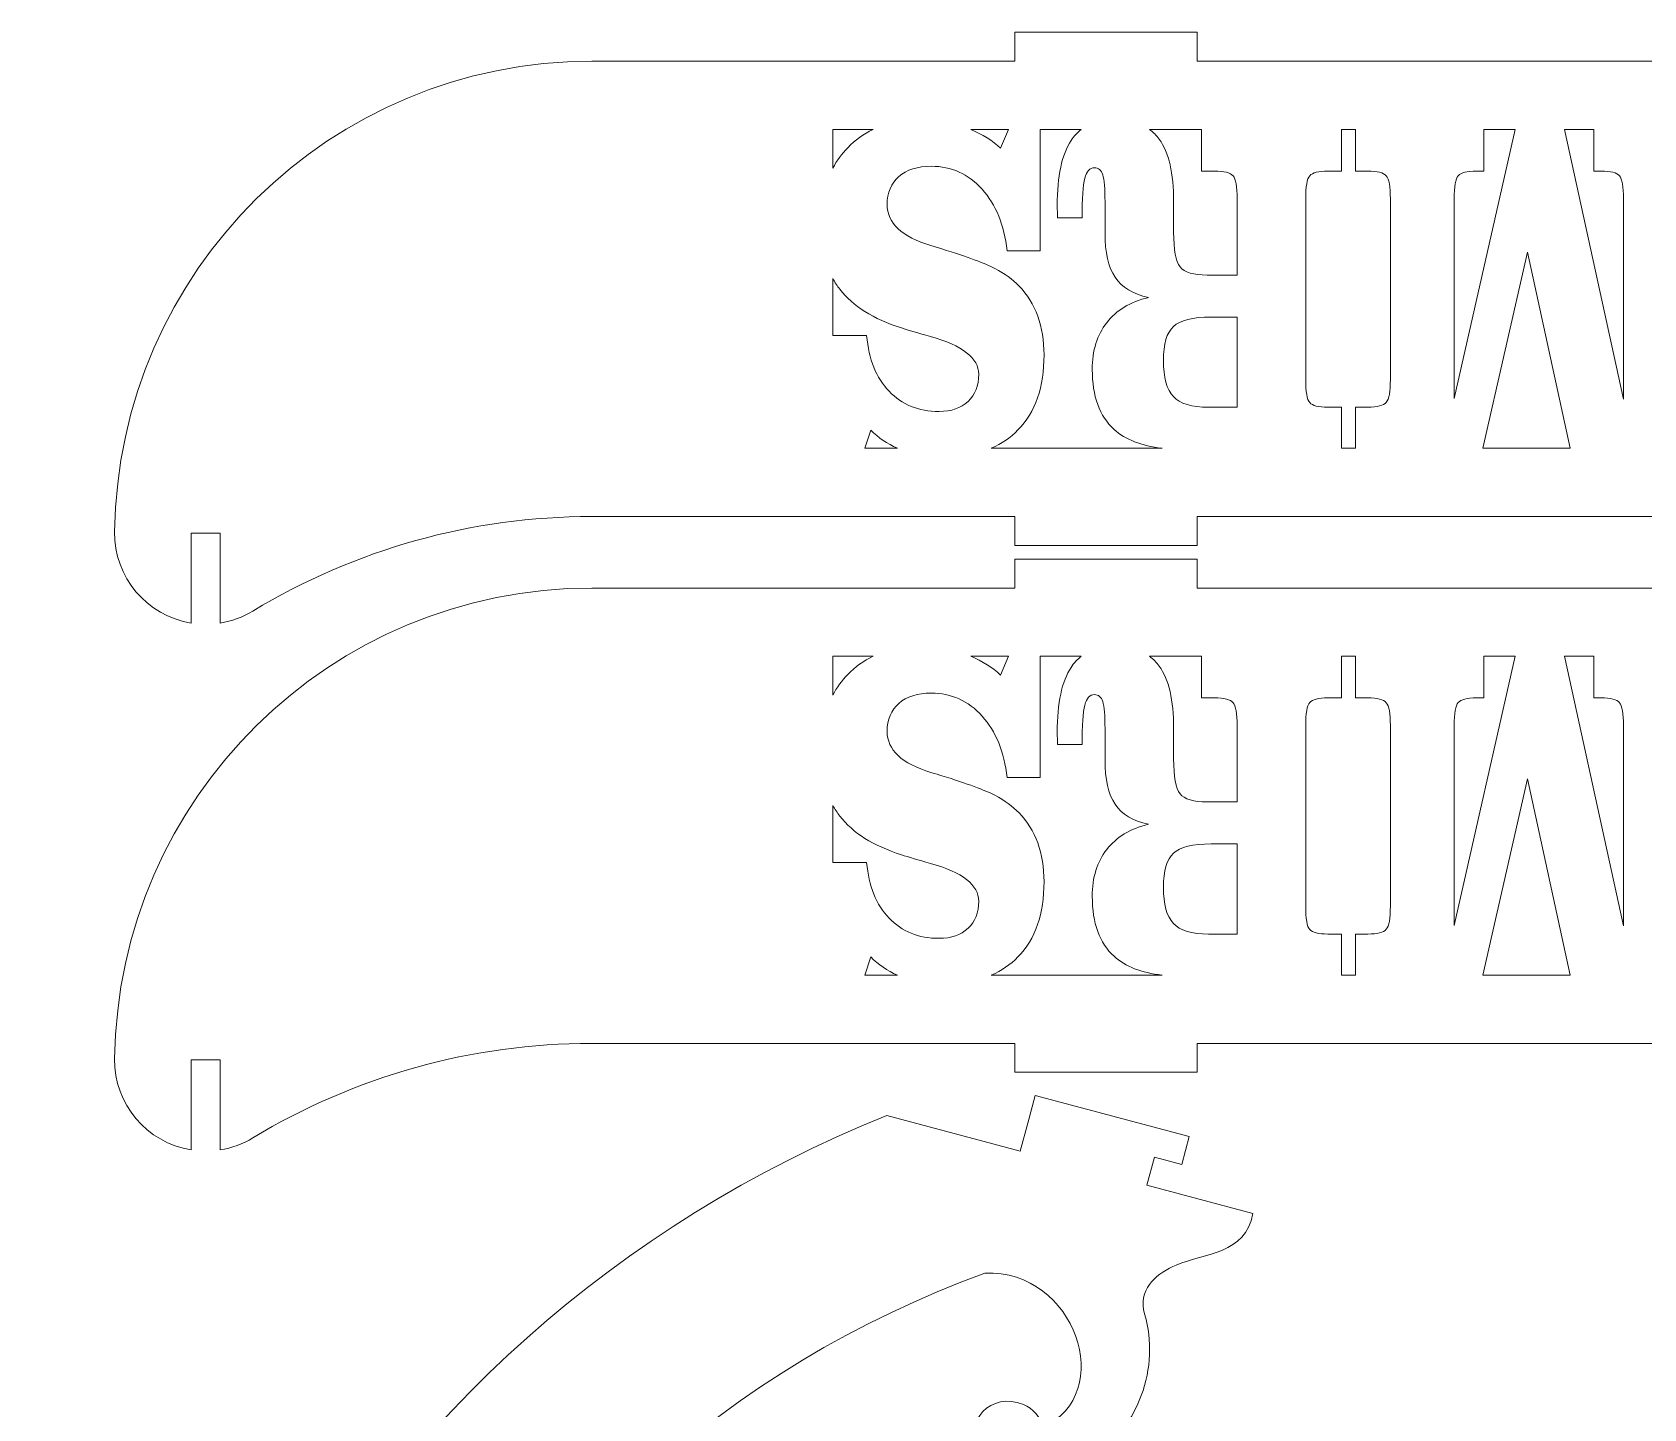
# Model space of a CAD drawing. Header units: millimetres. Extents: x -523 to 505, y -645 to 645.
# Drawn here: x -523.2 to -169.4, y -97.9 to 204.4 of the extents above; entities that cross this region are included whole.
import ezdxf

# ---------------------------------------------------------------- set-up
doc = ezdxf.new("R2010")
doc.units = ezdxf.units.MM
doc.header["$MEASUREMENT"] = 0
doc.layers.add('Layer 1', color=7, linetype='Continuous')

msp = doc.modelspace()

# ---------------------------------------------------------------- linework, layer by layer
at = {"layer": 'Layer 1', "color": 250, "lineweight": 20}
for points, knots in [([(-17.4281, 204.4295), (-17.4281, 204.4295), (-17.4281, 198.0795), (-17.4281, 198.0795), (-17.4281, 198.0795), (-17.4281, 198.0795), (-122.4281, 198.0795), (-122.4281, 198.0795), (-122.4281, 198.0795), (-122.4281, 198.0795), (-122.4281, 204.4295), (-122.4281, 204.4295), (-122.4281, 204.4295), (-122.4281, 204.4295), (-162.4281, 204.4295), (-162.4281, 204.4295), (-162.4281, 204.4295), (-162.4281, 204.4295), (-162.4281, 198.0795), (-162.4281, 198.0795), (-162.4281, 198.0795), (-162.4281, 198.0795), (-267.4281, 198.0795), (-267.4281, 198.0795), (-267.4281, 198.0795), (-267.4281, 198.0795), (-267.4281, 204.4295), (-267.4281, 204.4295), (-267.4281, 204.4295), (-267.4281, 204.4295), (-307.4281, 204.4295), (-307.4281, 204.4295), (-307.4281, 204.4295), (-307.4281, 204.4295), (-307.4281, 198.0795), (-307.4281, 198.0795), (-307.4281, 198.0795), (-307.4281, 198.0795), (-400.3692, 198.0795), (-400.3692, 198.0795), (-400.3692, 198.0795), (-457.6916, 198.0795), (-504.3701, 152.0093), (-505.1219, 94.6918), (-505.1219, 94.6918), (-505.252, 84.7731), (-498.0923, 76.2578), (-488.2986, 74.6831), (-488.2986, 74.6831), (-488.2986, 74.6831), (-488.2986, 94.4295), (-488.2986, 94.4295), (-488.2986, 94.4295), (-488.2986, 94.4295), (-481.9486, 94.4295), (-481.9486, 94.4295), (-481.9486, 94.4295), (-481.9486, 94.4295), (-481.9486, 74.6831), (-481.9486, 74.6831), (-481.9486, 74.6831), (-479.4079, 75.0916), (-476.9698, 75.9867), (-474.7682, 77.3191), (-474.7682, 77.3191), (-452.3282, 90.8999), (-426.5989, 98.0795), (-400.3692, 98.0795), (-400.3692, 98.0795), (-400.3692, 98.0795), (-307.4281, 98.0795), (-307.4281, 98.0795), (-307.4281, 98.0795), (-307.4281, 98.0795), (-307.4281, 91.7295), (-307.4281, 91.7295), (-307.4281, 91.7295), (-307.4281, 91.7295), (-267.4281, 91.7295), (-267.4281, 91.7295), (-267.4281, 91.7295), (-267.4281, 91.7295), (-267.4281, 98.0795), (-267.4281, 98.0795), (-267.4281, 98.0795), (-267.4281, 98.0795), (-162.4281, 98.0795), (-162.4281, 98.0795), (-162.4281, 98.0795), (-162.4281, 98.0795), (-162.4281, 91.7295), (-162.4281, 91.7295), (-162.4281, 91.7295), (-162.4281, 91.7295), (-122.4281, 91.7295), (-122.4281, 91.7295), (-122.4281, 91.7295), (-122.4281, 91.7295), (-122.4281, 98.0795), (-122.4281, 98.0795), (-122.4281, 98.0795), (-122.4281, 98.0795), (-17.4281, 98.0795), (-17.4281, 98.0795), (-17.4281, 98.0795), (-17.4281, 98.0795), (-17.4281, 91.7295), (-17.4281, 91.7295), (-17.4281, 91.7295), (-17.4281, 91.7295), (22.5719, 91.7295), (22.5719, 91.7295), (22.5719, 91.7295), (22.5719, 91.7295), (22.5719, 98.0795), (22.5719, 98.0795), (22.5719, 98.0795), (22.5719, 98.0795), (115.513, 98.0795), (115.513, 98.0795), (115.513, 98.0795), (141.7427, 98.0795), (167.472, 90.8999), (189.912, 77.3191), (189.912, 77.3191), (192.1136, 75.9867), (194.5517, 75.0916), (197.0924, 74.6831), (197.0924, 74.6831), (197.0924, 74.6831), (197.0924, 94.4295), (197.0924, 94.4295), (197.0924, 94.4295), (197.0924, 94.4295), (203.4424, 94.4295), (203.4424, 94.4295), (203.4424, 94.4295), (203.4424, 94.4295), (203.4424, 74.6831), (203.4424, 74.6831), (203.4424, 74.6831), (213.2361, 76.2578), (220.3957, 84.7731), (220.2657, 94.6918), (220.2657, 94.6918), (219.5139, 152.0093), (172.8354, 198.0795), (115.513, 198.0795), (115.513, 198.0795), (115.513, 198.0795), (22.5719, 198.0795), (22.5719, 198.0795), (22.5719, 198.0795), (22.5719, 198.0795), (22.5719, 204.4295), (22.5719, 204.4295), (22.5719, 204.4295), (22.5719, 204.4295), (-17.4281, 204.4295), (-17.4281, 204.4295)], [0, 0, 0, 0, 0.02439024, 0.02439024, 0.02439024, 0.02439024, 0.04878049, 0.04878049, 0.04878049, 0.04878049, 0.07317073, 0.07317073, 0.07317073, 0.07317073, 0.09756098, 0.09756098, 0.09756098, 0.09756098, 0.12195122, 0.12195122, 0.12195122, 0.12195122, 0.14634146, 0.14634146, 0.14634146, 0.14634146, 0.17073171, 0.17073171, 0.17073171, 0.17073171, 0.19512195, 0.19512195, 0.19512195, 0.19512195, 0.2195122, 0.2195122, 0.2195122, 0.2195122, 0.24390244, 0.24390244, 0.24390244, 0.24390244, 0.26829268, 0.26829268, 0.26829268, 0.26829268, 0.29268293, 0.29268293, 0.29268293, 0.29268293, 0.31707317, 0.31707317, 0.31707317, 0.31707317, 0.34146341, 0.34146341, 0.34146341, 0.34146341, 0.36585366, 0.36585366, 0.36585366, 0.36585366, 0.3902439, 0.3902439, 0.3902439, 0.3902439, 0.41463415, 0.41463415, 0.41463415, 0.41463415, 0.43902439, 0.43902439, 0.43902439, 0.43902439, 0.46341463, 0.46341463, 0.46341463, 0.46341463, 0.48780488, 0.48780488, 0.48780488, 0.48780488, 0.51219512, 0.51219512, 0.51219512, 0.51219512, 0.53658537, 0.53658537, 0.53658537, 0.53658537, 0.56097561, 0.56097561, 0.56097561, 0.56097561, 0.58536585, 0.58536585, 0.58536585, 0.58536585, 0.6097561, 0.6097561, 0.6097561, 0.6097561, 0.63414634, 0.63414634, 0.63414634, 0.63414634, 0.65853659, 0.65853659, 0.65853659, 0.65853659, 0.68292683, 0.68292683, 0.68292683, 0.68292683, 0.70731707, 0.70731707, 0.70731707, 0.70731707, 0.73170732, 0.73170732, 0.73170732, 0.73170732, 0.75609756, 0.75609756, 0.75609756, 0.75609756, 0.7804878, 0.7804878, 0.7804878, 0.7804878, 0.80487805, 0.80487805, 0.80487805, 0.80487805, 0.82926829, 0.82926829, 0.82926829, 0.82926829, 0.85365854, 0.85365854, 0.85365854, 0.85365854, 0.87804878, 0.87804878, 0.87804878, 0.87804878, 0.90243902, 0.90243902, 0.90243902, 0.90243902, 0.92682927, 0.92682927, 0.92682927, 0.92682927, 0.95121951, 0.95121951, 0.95121951, 0.95121951, 1, 1, 1, 1]), ([(-338.577, 183.0795), (-340.6694, 182.0857), (-342.5269, 180.7519), (-344.1487, 179.0782), (-344.1487, 179.0782), (-345.4547, 177.7293), (-346.5476, 176.2299), (-347.4278, 174.5797), (-347.4278, 174.5797), (-347.4278, 174.5797), (-347.4278, 183.0795), (-347.4278, 183.0795), (-347.4278, 183.0795), (-347.4278, 183.0795), (-338.577, 183.0795), (-338.577, 183.0795)], [0, 0, 0, 0, 0.2, 0.2, 0.2, 0.2, 0.4, 0.4, 0.4, 0.4, 0.6, 0.6, 0.6, 0.6, 1, 1, 1, 1]), ([(-290.4556, 130.3843), (-290.4556, 124.4656), (-288.8532, 120.0832), (-285.6617, 117.2025), (-285.6617, 117.2025), (-283.1668, 114.9505), (-279.652, 113.5734), (-275.1106, 113.0795), (-275.1106, 113.0795), (-275.1106, 113.0795), (-312.6345, 113.0795), (-312.6345, 113.0795), (-312.6345, 113.0795), (-310.3848, 114.0426), (-308.4305, 115.3755), (-306.7732, 117.0803), (-306.7732, 117.0803), (-302.9542, 120.9912), (-301.0446, 126.5083), (-301.0446, 133.5967), (-301.0446, 133.5967), (-301.0446, 136.6871), (-301.512, 139.533), (-302.4334, 142.082), (-302.4334, 142.082), (-303.3548, 144.6311), (-304.7167, 146.8309), (-306.5195, 148.6816), (-306.5195, 148.6816), (-307.9216, 150.1482), (-309.6975, 151.4401), (-311.8474, 152.5576), (-311.8474, 152.5576), (-314.0105, 153.6925), (-317.8831, 155.1241), (-323.478, 156.8525), (-323.478, 156.8525), (-324.0255, 157.0271), (-324.8267, 157.2716), (-325.8682, 157.5684), (-325.8682, 157.5684), (-332.2912, 159.5238), (-335.4959, 162.5268), (-335.4959, 166.5948), (-335.4959, 166.5948), (-335.4959, 169.1788), (-334.6413, 171.239), (-332.9188, 172.7406), (-332.9188, 172.7406), (-331.1962, 174.242), (-328.8192, 174.9928), (-325.7881, 174.9928), (-325.7881, 174.9928), (-321.3816, 174.9928), (-317.6693, 173.3167), (-314.6382, 169.9471), (-314.6382, 169.9471), (-311.6204, 166.5774), (-309.7776, 162.0904), (-309.1233, 156.451), (-309.1233, 156.451), (-309.1233, 156.451), (-301.926, 156.451), (-301.926, 156.451), (-301.926, 156.451), (-301.926, 156.451), (-301.926, 183.0795), (-301.926, 183.0795), (-301.926, 183.0795), (-301.926, 183.0795), (-292.8853, 183.0795), (-292.8853, 183.0795), (-292.8853, 183.0795), (-293.7383, 182.4195), (-294.4818, 181.6095), (-295.1159, 180.6496), (-295.1159, 180.6496), (-297.1322, 177.5942), (-298.147, 172.8278), (-298.147, 166.3853), (-298.147, 166.3853), (-298.147, 166.1235), (-298.1337, 165.687), (-298.107, 165.0934), (-298.107, 165.0934), (-298.0803, 164.4823), (-298.0669, 164.0109), (-298.0669, 163.6791), (-298.0669, 163.6791), (-298.0669, 163.6791), (-292.6989, 163.6791), (-292.6989, 163.6791), (-292.6989, 163.6791), (-292.6989, 167.9043), (-292.4853, 170.8025), (-292.0847, 172.3565), (-292.0847, 172.3565), (-291.684, 173.9103), (-290.9763, 174.6785), (-289.9615, 174.6785), (-289.9615, 174.6785), (-289.0936, 174.6785), (-288.4927, 174.1547), (-288.1588, 173.1247), (-288.1588, 173.1247), (-287.825, 172.077), (-287.6514, 170.0867), (-287.6514, 167.1535), (-287.6514, 167.1535), (-287.6514, 167.1535), (-287.6514, 160.3618), (-287.6514, 160.3618), (-287.6514, 160.3618), (-287.6514, 156.0669), (-286.917, 152.8195), (-285.4614, 150.6196), (-285.4614, 150.6196), (-284.006, 148.4197), (-281.5491, 146.9357), (-278.1172, 146.1849), (-278.1172, 146.1849), (-282.1233, 145.2073), (-285.1811, 143.3566), (-287.2908, 140.6329), (-287.2908, 140.6329), (-289.4006, 137.9266), (-290.4556, 134.5047), (-290.4556, 130.3843)], [0, 0, 0, 0, 0.03030303, 0.03030303, 0.03030303, 0.03030303, 0.06060606, 0.06060606, 0.06060606, 0.06060606, 0.09090909, 0.09090909, 0.09090909, 0.09090909, 0.12121212, 0.12121212, 0.12121212, 0.12121212, 0.15151515, 0.15151515, 0.15151515, 0.15151515, 0.18181818, 0.18181818, 0.18181818, 0.18181818, 0.21212121, 0.21212121, 0.21212121, 0.21212121, 0.24242424, 0.24242424, 0.24242424, 0.24242424, 0.27272727, 0.27272727, 0.27272727, 0.27272727, 0.3030303, 0.3030303, 0.3030303, 0.3030303, 0.33333333, 0.33333333, 0.33333333, 0.33333333, 0.36363636, 0.36363636, 0.36363636, 0.36363636, 0.39393939, 0.39393939, 0.39393939, 0.39393939, 0.42424242, 0.42424242, 0.42424242, 0.42424242, 0.45454545, 0.45454545, 0.45454545, 0.45454545, 0.48484848, 0.48484848, 0.48484848, 0.48484848, 0.51515152, 0.51515152, 0.51515152, 0.51515152, 0.54545455, 0.54545455, 0.54545455, 0.54545455, 0.57575758, 0.57575758, 0.57575758, 0.57575758, 0.60606061, 0.60606061, 0.60606061, 0.60606061, 0.63636364, 0.63636364, 0.63636364, 0.63636364, 0.66666667, 0.66666667, 0.66666667, 0.66666667, 0.6969697, 0.6969697, 0.6969697, 0.6969697, 0.72727273, 0.72727273, 0.72727273, 0.72727273, 0.75757576, 0.75757576, 0.75757576, 0.75757576, 0.78787879, 0.78787879, 0.78787879, 0.78787879, 0.81818182, 0.81818182, 0.81818182, 0.81818182, 0.84848485, 0.84848485, 0.84848485, 0.84848485, 0.87878788, 0.87878788, 0.87878788, 0.87878788, 0.90909091, 0.90909091, 0.90909091, 0.90909091, 0.93939394, 0.93939394, 0.93939394, 0.93939394, 1, 1, 1, 1]), ([(-308.8424, 183.0795), (-308.8424, 183.0795), (-310.5788, 178.9734), (-310.5788, 178.9734), (-310.5788, 178.9734), (-312.3649, 180.6264), (-314.544, 182.0027), (-317.1245, 183.0795), (-317.1245, 183.0795), (-317.1245, 183.0795), (-308.8424, 183.0795), (-308.8424, 183.0795)], [0, 0, 0, 0, 0.25, 0.25, 0.25, 0.25, 0.5, 0.5, 0.5, 0.5, 1, 1, 1, 1]), ([(-258.6483, 167.8694), (-258.6483, 167.8694), (-258.6483, 151.1084), (-258.6483, 151.1084), (-258.6483, 151.1084), (-258.6483, 151.1084), (-265.2448, 151.1084), (-265.2448, 151.1084), (-265.2448, 151.1084), (-268.2358, 151.1084), (-270.2122, 151.7021), (-271.1603, 152.8893), (-271.1603, 152.8893), (-272.1083, 154.094), (-272.589, 156.643), (-272.589, 160.5539), (-272.589, 160.5539), (-272.589, 160.5539), (-272.589, 167.2583), (-272.589, 167.2583), (-272.589, 167.2583), (-272.589, 173.4564), (-273.6439, 178.0132), (-275.7404, 180.9115), (-275.7404, 180.9115), (-276.3526, 181.7578), (-277.0685, 182.4803), (-277.8876, 183.0795), (-277.8876, 183.0795), (-277.8876, 183.0795), (-266.4999, 183.0795), (-266.4999, 183.0795), (-266.4999, 183.0795), (-266.4999, 183.0795), (-266.4999, 173.9453), (-266.4999, 173.9453), (-266.4999, 173.9453), (-266.4999, 173.9453), (-263.629, 173.9453), (-263.629, 173.9453), (-263.629, 173.9453), (-261.4925, 173.9453), (-260.1171, 173.596), (-259.5296, 172.8976), (-259.5296, 172.8976), (-258.942, 172.1993), (-258.6483, 170.5232), (-258.6483, 167.8694)], [0, 0, 0, 0, 0.07692308, 0.07692308, 0.07692308, 0.07692308, 0.15384615, 0.15384615, 0.15384615, 0.15384615, 0.23076923, 0.23076923, 0.23076923, 0.23076923, 0.30769231, 0.30769231, 0.30769231, 0.30769231, 0.38461538, 0.38461538, 0.38461538, 0.38461538, 0.46153846, 0.46153846, 0.46153846, 0.46153846, 0.53846154, 0.53846154, 0.53846154, 0.53846154, 0.61538462, 0.61538462, 0.61538462, 0.61538462, 0.69230769, 0.69230769, 0.69230769, 0.69230769, 0.76923077, 0.76923077, 0.76923077, 0.76923077, 0.84615385, 0.84615385, 0.84615385, 0.84615385, 1, 1, 1, 1]), ([(-225.8929, 123.1386), (-226.4937, 122.4403), (-227.8425, 122.0911), (-229.9522, 122.0911), (-229.9522, 122.0911), (-229.9522, 122.0911), (-232.6896, 122.0911), (-232.6896, 122.0911), (-232.6896, 122.0911), (-232.6896, 122.0911), (-232.6896, 113.0795), (-232.6896, 113.0795), (-232.6896, 113.0795), (-232.6896, 113.0795), (-235.7342, 113.0795), (-235.7342, 113.0795), (-235.7342, 113.0795), (-235.7342, 113.0795), (-235.7342, 122.0911), (-235.7342, 122.0911), (-235.7342, 122.0911), (-235.7342, 122.0911), (-238.6986, 122.0911), (-238.6986, 122.0911), (-238.6986, 122.0911), (-240.7817, 122.0911), (-242.1171, 122.4228), (-242.7046, 123.0863), (-242.7046, 123.0863), (-243.2921, 123.7497), (-243.5858, 125.4433), (-243.5858, 128.1844), (-243.5858, 128.1844), (-243.5858, 128.1844), (-243.5858, 167.8694), (-243.5858, 167.8694), (-243.5858, 167.8694), (-243.5858, 170.5581), (-243.2921, 172.2342), (-242.7046, 172.9151), (-242.7046, 172.9151), (-242.1171, 173.596), (-240.7817, 173.9453), (-238.6986, 173.9453), (-238.6986, 173.9453), (-238.6986, 173.9453), (-235.7342, 173.9453), (-235.7342, 173.9453), (-235.7342, 173.9453), (-235.7342, 173.9453), (-235.7342, 183.0795), (-235.7342, 183.0795), (-235.7342, 183.0795), (-235.7342, 183.0795), (-232.6896, 183.0795), (-232.6896, 183.0795), (-232.6896, 183.0795), (-232.6896, 183.0795), (-232.6896, 173.9453), (-232.6896, 173.9453), (-232.6896, 173.9453), (-232.6896, 173.9453), (-229.9522, 173.9453), (-229.9522, 173.9453), (-229.9522, 173.9453), (-227.8425, 173.9453), (-226.4937, 173.596), (-225.8929, 172.8976), (-225.8929, 172.8976), (-225.292, 172.1993), (-224.9982, 170.5232), (-224.9982, 167.8519), (-224.9982, 167.8519), (-224.9982, 167.8519), (-224.9982, 128.1844), (-224.9982, 128.1844), (-224.9982, 128.1844), (-224.9982, 125.5132), (-225.292, 123.837), (-225.8929, 123.1386)], [0, 0, 0, 0, 0.04761905, 0.04761905, 0.04761905, 0.04761905, 0.0952381, 0.0952381, 0.0952381, 0.0952381, 0.14285714, 0.14285714, 0.14285714, 0.14285714, 0.19047619, 0.19047619, 0.19047619, 0.19047619, 0.23809524, 0.23809524, 0.23809524, 0.23809524, 0.28571429, 0.28571429, 0.28571429, 0.28571429, 0.33333333, 0.33333333, 0.33333333, 0.33333333, 0.38095238, 0.38095238, 0.38095238, 0.38095238, 0.42857143, 0.42857143, 0.42857143, 0.42857143, 0.47619048, 0.47619048, 0.47619048, 0.47619048, 0.52380952, 0.52380952, 0.52380952, 0.52380952, 0.57142857, 0.57142857, 0.57142857, 0.57142857, 0.61904762, 0.61904762, 0.61904762, 0.61904762, 0.66666667, 0.66666667, 0.66666667, 0.66666667, 0.71428571, 0.71428571, 0.71428571, 0.71428571, 0.76190476, 0.76190476, 0.76190476, 0.76190476, 0.80952381, 0.80952381, 0.80952381, 0.80952381, 0.85714286, 0.85714286, 0.85714286, 0.85714286, 0.9047619, 0.9047619, 0.9047619, 0.9047619, 1, 1, 1, 1]), ([(-197.6165, 183.0795), (-197.6165, 183.0795), (-210.9774, 123.9768), (-210.9774, 123.9768), (-210.9774, 123.9768), (-210.9774, 123.9768), (-210.9774, 167.8519), (-210.9774, 167.8519), (-210.9774, 167.8519), (-210.9774, 170.5581), (-210.6836, 172.2342), (-210.096, 172.9151), (-210.096, 172.9151), (-209.5086, 173.596), (-208.1732, 173.9453), (-206.0901, 173.9453), (-206.0901, 173.9453), (-206.0901, 173.9453), (-204.4878, 173.9453), (-204.4878, 173.9453), (-204.4878, 173.9453), (-204.4878, 173.9453), (-204.4878, 183.0795), (-204.4878, 183.0795), (-204.4878, 183.0795), (-204.4878, 183.0795), (-197.6165, 183.0795), (-197.6165, 183.0795)], [0, 0, 0, 0, 0.125, 0.125, 0.125, 0.125, 0.25, 0.25, 0.25, 0.25, 0.375, 0.375, 0.375, 0.375, 0.5, 0.5, 0.5, 0.5, 0.625, 0.625, 0.625, 0.625, 0.75, 0.75, 0.75, 0.75, 1, 1, 1, 1]), ([(-173.8021, 167.8519), (-173.8021, 167.8519), (-173.8021, 123.872), (-173.8021, 123.872), (-173.8021, 123.872), (-173.8021, 123.872), (-186.7762, 183.0795), (-186.7762, 183.0795), (-186.7762, 183.0795), (-186.7762, 183.0795), (-180.2918, 183.0795), (-180.2918, 183.0795), (-180.2918, 183.0795), (-180.2918, 183.0795), (-180.2918, 173.9453), (-180.2918, 173.9453), (-180.2918, 173.9453), (-180.2918, 173.9453), (-178.7695, 173.9453), (-178.7695, 173.9453), (-178.7695, 173.9453), (-176.6329, 173.9453), (-175.271, 173.596), (-174.6834, 172.8976), (-174.6834, 172.8976), (-174.0959, 172.1993), (-173.8021, 170.5232), (-173.8021, 167.8519)], [0, 0, 0, 0, 0.125, 0.125, 0.125, 0.125, 0.25, 0.25, 0.25, 0.25, 0.375, 0.375, 0.375, 0.375, 0.5, 0.5, 0.5, 0.5, 0.625, 0.625, 0.625, 0.625, 0.75, 0.75, 0.75, 0.75, 1, 1, 1, 1]), ([(-194.8601, 156.1542), (-194.8601, 156.1542), (-185.5441, 113.0795), (-185.5441, 113.0795), (-185.5441, 113.0795), (-185.5441, 113.0795), (-204.6676, 113.0795), (-204.6676, 113.0795), (-204.6676, 113.0795), (-204.6676, 113.0795), (-194.8601, 156.1542), (-194.8601, 156.1542)], [0, 0, 0, 0, 0.25, 0.25, 0.25, 0.25, 0.5, 0.5, 0.5, 0.5, 1, 1, 1, 1]), ([(-347.4278, 137.8044), (-347.4278, 137.8044), (-347.4278, 150.3523), (-347.4278, 150.3523), (-347.4278, 150.3523), (-346.9672, 149.517), (-346.4484, 148.7272), (-345.8713, 147.9832), (-345.8713, 147.9832), (-343.027, 144.2993), (-338.5137, 141.4709), (-332.3713, 139.498), (-332.3713, 139.498), (-330.7956, 138.9743), (-328.6724, 138.3457), (-325.9884, 137.5949), (-325.9884, 137.5949), (-318.9245, 135.6396), (-315.386, 132.8809), (-315.386, 129.3018), (-315.386, 129.3018), (-315.386, 126.8051), (-316.1738, 124.8148), (-317.7362, 123.3482), (-317.7362, 123.3482), (-319.2984, 121.8816), (-321.4216, 121.1483), (-324.1056, 121.1483), (-324.1056, 121.1483), (-328.5922, 121.1483), (-332.2511, 122.6323), (-335.0686, 125.583), (-335.0686, 125.583), (-337.8861, 128.5336), (-339.5285, 132.6191), (-339.9959, 137.8044), (-339.9959, 137.8044), (-339.9959, 137.8044), (-347.4278, 137.8044), (-347.4278, 137.8044)], [0, 0, 0, 0, 0.09090909, 0.09090909, 0.09090909, 0.09090909, 0.18181818, 0.18181818, 0.18181818, 0.18181818, 0.27272727, 0.27272727, 0.27272727, 0.27272727, 0.36363636, 0.36363636, 0.36363636, 0.36363636, 0.45454545, 0.45454545, 0.45454545, 0.45454545, 0.54545455, 0.54545455, 0.54545455, 0.54545455, 0.63636364, 0.63636364, 0.63636364, 0.63636364, 0.72727273, 0.72727273, 0.72727273, 0.72727273, 0.81818182, 0.81818182, 0.81818182, 0.81818182, 1, 1, 1, 1]), ([(-258.6483, 141.89), (-258.6483, 141.89), (-258.6483, 122.0911), (-258.6483, 122.0911), (-258.6483, 122.0911), (-258.6483, 122.0911), (-264.9643, 122.0911), (-264.9643, 122.0911), (-264.9643, 122.0911), (-268.6231, 122.0911), (-271.1736, 122.8593), (-272.6424, 124.4132), (-272.6424, 124.4132), (-274.0979, 125.9671), (-274.8323, 128.6208), (-274.8323, 132.3746), (-274.8323, 132.3746), (-274.8323, 135.9537), (-274.0979, 138.433), (-272.6424, 139.8123), (-272.6424, 139.8123), (-271.1736, 141.1916), (-268.4094, 141.89), (-264.3367, 141.89), (-264.3367, 141.89), (-264.3367, 141.89), (-258.6483, 141.89), (-258.6483, 141.89)], [0, 0, 0, 0, 0.125, 0.125, 0.125, 0.125, 0.25, 0.25, 0.25, 0.25, 0.375, 0.375, 0.375, 0.375, 0.5, 0.5, 0.5, 0.5, 0.625, 0.625, 0.625, 0.625, 0.75, 0.75, 0.75, 0.75, 1, 1, 1, 1]), ([(-339.1012, 117.0628), (-337.4099, 115.3628), (-335.4606, 114.0388), (-333.245, 113.0795), (-333.245, 113.0795), (-333.245, 113.0795), (-340.393, 113.0795), (-340.393, 113.0795), (-340.393, 113.0795), (-340.393, 113.0795), (-339.1012, 117.0628), (-339.1012, 117.0628)], [0, 0, 0, 0, 0.25, 0.25, 0.25, 0.25, 0.5, 0.5, 0.5, 0.5, 1, 1, 1, 1]), ([(-17.4281, 88.7295), (-17.4281, 88.7295), (-17.4281, 82.3795), (-17.4281, 82.3795), (-17.4281, 82.3795), (-17.4281, 82.3795), (-122.4281, 82.3795), (-122.4281, 82.3795), (-122.4281, 82.3795), (-122.4281, 82.3795), (-122.4281, 88.7295), (-122.4281, 88.7295), (-122.4281, 88.7295), (-122.4281, 88.7295), (-162.4281, 88.7295), (-162.4281, 88.7295), (-162.4281, 88.7295), (-162.4281, 88.7295), (-162.4281, 82.3795), (-162.4281, 82.3795), (-162.4281, 82.3795), (-162.4281, 82.3795), (-267.4281, 82.3795), (-267.4281, 82.3795), (-267.4281, 82.3795), (-267.4281, 82.3795), (-267.4281, 88.7295), (-267.4281, 88.7295), (-267.4281, 88.7295), (-267.4281, 88.7295), (-307.4281, 88.7295), (-307.4281, 88.7295), (-307.4281, 88.7295), (-307.4281, 88.7295), (-307.4281, 82.3795), (-307.4281, 82.3795), (-307.4281, 82.3795), (-307.4281, 82.3795), (-400.3692, 82.3795), (-400.3692, 82.3795), (-400.3692, 82.3795), (-457.6916, 82.3795), (-504.3701, 36.3093), (-505.1219, -21.0082), (-505.1219, -21.0082), (-505.252, -30.9269), (-498.0923, -39.4422), (-488.2986, -41.0169), (-488.2986, -41.0169), (-488.2986, -41.0169), (-488.2986, -21.2705), (-488.2986, -21.2705), (-488.2986, -21.2705), (-488.2986, -21.2705), (-481.9486, -21.2705), (-481.9486, -21.2705), (-481.9486, -21.2705), (-481.9486, -21.2705), (-481.9486, -41.0169), (-481.9486, -41.0169), (-481.9486, -41.0169), (-479.4079, -40.6084), (-476.9698, -39.7133), (-474.7682, -38.3809), (-474.7682, -38.3809), (-452.3282, -24.8001), (-426.5989, -17.6205), (-400.3692, -17.6205), (-400.3692, -17.6205), (-400.3692, -17.6205), (-307.4281, -17.6205), (-307.4281, -17.6205), (-307.4281, -17.6205), (-307.4281, -17.6205), (-307.4281, -23.9705), (-307.4281, -23.9705), (-307.4281, -23.9705), (-307.4281, -23.9705), (-267.4281, -23.9705), (-267.4281, -23.9705), (-267.4281, -23.9705), (-267.4281, -23.9705), (-267.4281, -17.6205), (-267.4281, -17.6205), (-267.4281, -17.6205), (-267.4281, -17.6205), (-162.4281, -17.6205), (-162.4281, -17.6205), (-162.4281, -17.6205), (-162.4281, -17.6205), (-162.4281, -23.9705), (-162.4281, -23.9705), (-162.4281, -23.9705), (-162.4281, -23.9705), (-122.4281, -23.9705), (-122.4281, -23.9705), (-122.4281, -23.9705), (-122.4281, -23.9705), (-122.4281, -17.6205), (-122.4281, -17.6205), (-122.4281, -17.6205), (-122.4281, -17.6205), (-17.4281, -17.6205), (-17.4281, -17.6205), (-17.4281, -17.6205), (-17.4281, -17.6205), (-17.4281, -23.9705), (-17.4281, -23.9705), (-17.4281, -23.9705), (-17.4281, -23.9705), (22.5719, -23.9705), (22.5719, -23.9705), (22.5719, -23.9705), (22.5719, -23.9705), (22.5719, -17.6205), (22.5719, -17.6205), (22.5719, -17.6205), (22.5719, -17.6205), (115.513, -17.6205), (115.513, -17.6205), (115.513, -17.6205), (141.7427, -17.6205), (167.472, -24.8001), (189.912, -38.3809), (189.912, -38.3809), (192.1136, -39.7133), (194.5517, -40.6084), (197.0924, -41.0169), (197.0924, -41.0169), (197.0924, -41.0169), (197.0924, -21.2705), (197.0924, -21.2705), (197.0924, -21.2705), (197.0924, -21.2705), (203.4424, -21.2705), (203.4424, -21.2705), (203.4424, -21.2705), (203.4424, -21.2705), (203.4424, -41.0169), (203.4424, -41.0169), (203.4424, -41.0169), (213.2361, -39.4422), (220.3957, -30.9269), (220.2657, -21.0082), (220.2657, -21.0082), (219.5139, 36.3093), (172.8354, 82.3795), (115.513, 82.3795), (115.513, 82.3795), (115.513, 82.3795), (22.5719, 82.3795), (22.5719, 82.3795), (22.5719, 82.3795), (22.5719, 82.3795), (22.5719, 88.7295), (22.5719, 88.7295), (22.5719, 88.7295), (22.5719, 88.7295), (-17.4281, 88.7295), (-17.4281, 88.7295)], [0, 0, 0, 0, 0.02439024, 0.02439024, 0.02439024, 0.02439024, 0.04878049, 0.04878049, 0.04878049, 0.04878049, 0.07317073, 0.07317073, 0.07317073, 0.07317073, 0.09756098, 0.09756098, 0.09756098, 0.09756098, 0.12195122, 0.12195122, 0.12195122, 0.12195122, 0.14634146, 0.14634146, 0.14634146, 0.14634146, 0.17073171, 0.17073171, 0.17073171, 0.17073171, 0.19512195, 0.19512195, 0.19512195, 0.19512195, 0.2195122, 0.2195122, 0.2195122, 0.2195122, 0.24390244, 0.24390244, 0.24390244, 0.24390244, 0.26829268, 0.26829268, 0.26829268, 0.26829268, 0.29268293, 0.29268293, 0.29268293, 0.29268293, 0.31707317, 0.31707317, 0.31707317, 0.31707317, 0.34146341, 0.34146341, 0.34146341, 0.34146341, 0.36585366, 0.36585366, 0.36585366, 0.36585366, 0.3902439, 0.3902439, 0.3902439, 0.3902439, 0.41463415, 0.41463415, 0.41463415, 0.41463415, 0.43902439, 0.43902439, 0.43902439, 0.43902439, 0.46341463, 0.46341463, 0.46341463, 0.46341463, 0.48780488, 0.48780488, 0.48780488, 0.48780488, 0.51219512, 0.51219512, 0.51219512, 0.51219512, 0.53658537, 0.53658537, 0.53658537, 0.53658537, 0.56097561, 0.56097561, 0.56097561, 0.56097561, 0.58536585, 0.58536585, 0.58536585, 0.58536585, 0.6097561, 0.6097561, 0.6097561, 0.6097561, 0.63414634, 0.63414634, 0.63414634, 0.63414634, 0.65853659, 0.65853659, 0.65853659, 0.65853659, 0.68292683, 0.68292683, 0.68292683, 0.68292683, 0.70731707, 0.70731707, 0.70731707, 0.70731707, 0.73170732, 0.73170732, 0.73170732, 0.73170732, 0.75609756, 0.75609756, 0.75609756, 0.75609756, 0.7804878, 0.7804878, 0.7804878, 0.7804878, 0.80487805, 0.80487805, 0.80487805, 0.80487805, 0.82926829, 0.82926829, 0.82926829, 0.82926829, 0.85365854, 0.85365854, 0.85365854, 0.85365854, 0.87804878, 0.87804878, 0.87804878, 0.87804878, 0.90243902, 0.90243902, 0.90243902, 0.90243902, 0.92682927, 0.92682927, 0.92682927, 0.92682927, 0.95121951, 0.95121951, 0.95121951, 0.95121951, 1, 1, 1, 1]), ([(-338.577, 67.3795), (-340.6694, 66.3857), (-342.5269, 65.0519), (-344.1487, 63.3782), (-344.1487, 63.3782), (-345.4547, 62.0293), (-346.5476, 60.5299), (-347.4278, 58.8797), (-347.4278, 58.8797), (-347.4278, 58.8797), (-347.4278, 67.3795), (-347.4278, 67.3795), (-347.4278, 67.3795), (-347.4278, 67.3795), (-338.577, 67.3795), (-338.577, 67.3795)], [0, 0, 0, 0, 0.2, 0.2, 0.2, 0.2, 0.4, 0.4, 0.4, 0.4, 0.6, 0.6, 0.6, 0.6, 1, 1, 1, 1]), ([(-290.4556, 14.6843), (-290.4556, 8.7656), (-288.8532, 4.3832), (-285.6617, 1.5025), (-285.6617, 1.5025), (-283.1668, -0.7495), (-279.652, -2.1266), (-275.1106, -2.6205), (-275.1106, -2.6205), (-275.1106, -2.6205), (-312.6345, -2.6205), (-312.6345, -2.6205), (-312.6345, -2.6205), (-310.3848, -1.6574), (-308.4305, -0.3245), (-306.7732, 1.3803), (-306.7732, 1.3803), (-302.9542, 5.2912), (-301.0446, 10.8083), (-301.0446, 17.8967), (-301.0446, 17.8967), (-301.0446, 20.9871), (-301.512, 23.833), (-302.4334, 26.382), (-302.4334, 26.382), (-303.3548, 28.9311), (-304.7167, 31.1309), (-306.5195, 32.9816), (-306.5195, 32.9816), (-307.9216, 34.4482), (-309.6975, 35.7401), (-311.8474, 36.8576), (-311.8474, 36.8576), (-314.0105, 37.9925), (-317.8831, 39.4241), (-323.478, 41.1525), (-323.478, 41.1525), (-324.0255, 41.3271), (-324.8267, 41.5716), (-325.8682, 41.8684), (-325.8682, 41.8684), (-332.2912, 43.8238), (-335.4959, 46.8268), (-335.4959, 50.8948), (-335.4959, 50.8948), (-335.4959, 53.4788), (-334.6413, 55.539), (-332.9188, 57.0406), (-332.9188, 57.0406), (-331.1962, 58.542), (-328.8192, 59.2928), (-325.7881, 59.2928), (-325.7881, 59.2928), (-321.3816, 59.2928), (-317.6693, 57.6167), (-314.6382, 54.2471), (-314.6382, 54.2471), (-311.6204, 50.8774), (-309.7776, 46.3904), (-309.1233, 40.751), (-309.1233, 40.751), (-309.1233, 40.751), (-301.926, 40.751), (-301.926, 40.751), (-301.926, 40.751), (-301.926, 40.751), (-301.926, 67.3795), (-301.926, 67.3795), (-301.926, 67.3795), (-301.926, 67.3795), (-292.8853, 67.3795), (-292.8853, 67.3795), (-292.8853, 67.3795), (-293.7383, 66.7195), (-294.4818, 65.9095), (-295.1159, 64.9496), (-295.1159, 64.9496), (-297.1322, 61.8942), (-298.147, 57.1278), (-298.147, 50.6853), (-298.147, 50.6853), (-298.147, 50.4235), (-298.1337, 49.987), (-298.107, 49.3934), (-298.107, 49.3934), (-298.0803, 48.7823), (-298.0669, 48.3109), (-298.0669, 47.9791), (-298.0669, 47.9791), (-298.0669, 47.9791), (-292.6989, 47.9791), (-292.6989, 47.9791), (-292.6989, 47.9791), (-292.6989, 52.2043), (-292.4853, 55.1025), (-292.0847, 56.6565), (-292.0847, 56.6565), (-291.684, 58.2103), (-290.9763, 58.9785), (-289.9615, 58.9785), (-289.9615, 58.9785), (-289.0936, 58.9785), (-288.4927, 58.4547), (-288.1588, 57.4247), (-288.1588, 57.4247), (-287.825, 56.377), (-287.6514, 54.3867), (-287.6514, 51.4535), (-287.6514, 51.4535), (-287.6514, 51.4535), (-287.6514, 44.6618), (-287.6514, 44.6618), (-287.6514, 44.6618), (-287.6514, 40.3669), (-286.917, 37.1195), (-285.4614, 34.9196), (-285.4614, 34.9196), (-284.006, 32.7197), (-281.5491, 31.2357), (-278.1172, 30.4849), (-278.1172, 30.4849), (-282.1233, 29.5073), (-285.1811, 27.6566), (-287.2908, 24.9329), (-287.2908, 24.9329), (-289.4006, 22.2266), (-290.4556, 18.8047), (-290.4556, 14.6843)], [0, 0, 0, 0, 0.03030303, 0.03030303, 0.03030303, 0.03030303, 0.06060606, 0.06060606, 0.06060606, 0.06060606, 0.09090909, 0.09090909, 0.09090909, 0.09090909, 0.12121212, 0.12121212, 0.12121212, 0.12121212, 0.15151515, 0.15151515, 0.15151515, 0.15151515, 0.18181818, 0.18181818, 0.18181818, 0.18181818, 0.21212121, 0.21212121, 0.21212121, 0.21212121, 0.24242424, 0.24242424, 0.24242424, 0.24242424, 0.27272727, 0.27272727, 0.27272727, 0.27272727, 0.3030303, 0.3030303, 0.3030303, 0.3030303, 0.33333333, 0.33333333, 0.33333333, 0.33333333, 0.36363636, 0.36363636, 0.36363636, 0.36363636, 0.39393939, 0.39393939, 0.39393939, 0.39393939, 0.42424242, 0.42424242, 0.42424242, 0.42424242, 0.45454545, 0.45454545, 0.45454545, 0.45454545, 0.48484848, 0.48484848, 0.48484848, 0.48484848, 0.51515152, 0.51515152, 0.51515152, 0.51515152, 0.54545455, 0.54545455, 0.54545455, 0.54545455, 0.57575758, 0.57575758, 0.57575758, 0.57575758, 0.60606061, 0.60606061, 0.60606061, 0.60606061, 0.63636364, 0.63636364, 0.63636364, 0.63636364, 0.66666667, 0.66666667, 0.66666667, 0.66666667, 0.6969697, 0.6969697, 0.6969697, 0.6969697, 0.72727273, 0.72727273, 0.72727273, 0.72727273, 0.75757576, 0.75757576, 0.75757576, 0.75757576, 0.78787879, 0.78787879, 0.78787879, 0.78787879, 0.81818182, 0.81818182, 0.81818182, 0.81818182, 0.84848485, 0.84848485, 0.84848485, 0.84848485, 0.87878788, 0.87878788, 0.87878788, 0.87878788, 0.90909091, 0.90909091, 0.90909091, 0.90909091, 0.93939394, 0.93939394, 0.93939394, 0.93939394, 1, 1, 1, 1]), ([(-308.8424, 67.3795), (-308.8424, 67.3795), (-310.5788, 63.2734), (-310.5788, 63.2734), (-310.5788, 63.2734), (-312.3649, 64.9264), (-314.544, 66.3027), (-317.1245, 67.3795), (-317.1245, 67.3795), (-317.1245, 67.3795), (-308.8424, 67.3795), (-308.8424, 67.3795)], [0, 0, 0, 0, 0.25, 0.25, 0.25, 0.25, 0.5, 0.5, 0.5, 0.5, 1, 1, 1, 1]), ([(-258.6483, 52.1694), (-258.6483, 52.1694), (-258.6483, 35.4084), (-258.6483, 35.4084), (-258.6483, 35.4084), (-258.6483, 35.4084), (-265.2448, 35.4084), (-265.2448, 35.4084), (-265.2448, 35.4084), (-268.2358, 35.4084), (-270.2122, 36.0021), (-271.1603, 37.1893), (-271.1603, 37.1893), (-272.1083, 38.394), (-272.589, 40.943), (-272.589, 44.8539), (-272.589, 44.8539), (-272.589, 44.8539), (-272.589, 51.5583), (-272.589, 51.5583), (-272.589, 51.5583), (-272.589, 57.7564), (-273.6439, 62.3132), (-275.7404, 65.2115), (-275.7404, 65.2115), (-276.3526, 66.0578), (-277.0685, 66.7803), (-277.8876, 67.3795), (-277.8876, 67.3795), (-277.8876, 67.3795), (-266.4999, 67.3795), (-266.4999, 67.3795), (-266.4999, 67.3795), (-266.4999, 67.3795), (-266.4999, 58.2453), (-266.4999, 58.2453), (-266.4999, 58.2453), (-266.4999, 58.2453), (-263.629, 58.2453), (-263.629, 58.2453), (-263.629, 58.2453), (-261.4925, 58.2453), (-260.1171, 57.896), (-259.5296, 57.1976), (-259.5296, 57.1976), (-258.942, 56.4993), (-258.6483, 54.8232), (-258.6483, 52.1694)], [0, 0, 0, 0, 0.07692308, 0.07692308, 0.07692308, 0.07692308, 0.15384615, 0.15384615, 0.15384615, 0.15384615, 0.23076923, 0.23076923, 0.23076923, 0.23076923, 0.30769231, 0.30769231, 0.30769231, 0.30769231, 0.38461538, 0.38461538, 0.38461538, 0.38461538, 0.46153846, 0.46153846, 0.46153846, 0.46153846, 0.53846154, 0.53846154, 0.53846154, 0.53846154, 0.61538462, 0.61538462, 0.61538462, 0.61538462, 0.69230769, 0.69230769, 0.69230769, 0.69230769, 0.76923077, 0.76923077, 0.76923077, 0.76923077, 0.84615385, 0.84615385, 0.84615385, 0.84615385, 1, 1, 1, 1]), ([(-225.8929, 7.4386), (-226.4937, 6.7403), (-227.8425, 6.3911), (-229.9522, 6.3911), (-229.9522, 6.3911), (-229.9522, 6.3911), (-232.6896, 6.3911), (-232.6896, 6.3911), (-232.6896, 6.3911), (-232.6896, 6.3911), (-232.6896, -2.6205), (-232.6896, -2.6205), (-232.6896, -2.6205), (-232.6896, -2.6205), (-235.7342, -2.6205), (-235.7342, -2.6205), (-235.7342, -2.6205), (-235.7342, -2.6205), (-235.7342, 6.3911), (-235.7342, 6.3911), (-235.7342, 6.3911), (-235.7342, 6.3911), (-238.6986, 6.3911), (-238.6986, 6.3911), (-238.6986, 6.3911), (-240.7817, 6.3911), (-242.1171, 6.7228), (-242.7046, 7.3863), (-242.7046, 7.3863), (-243.2921, 8.0497), (-243.5858, 9.7433), (-243.5858, 12.4844), (-243.5858, 12.4844), (-243.5858, 12.4844), (-243.5858, 52.1694), (-243.5858, 52.1694), (-243.5858, 52.1694), (-243.5858, 54.8581), (-243.2921, 56.5342), (-242.7046, 57.2151), (-242.7046, 57.2151), (-242.1171, 57.896), (-240.7817, 58.2453), (-238.6986, 58.2453), (-238.6986, 58.2453), (-238.6986, 58.2453), (-235.7342, 58.2453), (-235.7342, 58.2453), (-235.7342, 58.2453), (-235.7342, 58.2453), (-235.7342, 67.3795), (-235.7342, 67.3795), (-235.7342, 67.3795), (-235.7342, 67.3795), (-232.6896, 67.3795), (-232.6896, 67.3795), (-232.6896, 67.3795), (-232.6896, 67.3795), (-232.6896, 58.2453), (-232.6896, 58.2453), (-232.6896, 58.2453), (-232.6896, 58.2453), (-229.9522, 58.2453), (-229.9522, 58.2453), (-229.9522, 58.2453), (-227.8425, 58.2453), (-226.4937, 57.896), (-225.8929, 57.1976), (-225.8929, 57.1976), (-225.292, 56.4993), (-224.9982, 54.8232), (-224.9982, 52.1519), (-224.9982, 52.1519), (-224.9982, 52.1519), (-224.9982, 12.4844), (-224.9982, 12.4844), (-224.9982, 12.4844), (-224.9982, 9.8132), (-225.292, 8.137), (-225.8929, 7.4386)], [0, 0, 0, 0, 0.04761905, 0.04761905, 0.04761905, 0.04761905, 0.0952381, 0.0952381, 0.0952381, 0.0952381, 0.14285714, 0.14285714, 0.14285714, 0.14285714, 0.19047619, 0.19047619, 0.19047619, 0.19047619, 0.23809524, 0.23809524, 0.23809524, 0.23809524, 0.28571429, 0.28571429, 0.28571429, 0.28571429, 0.33333333, 0.33333333, 0.33333333, 0.33333333, 0.38095238, 0.38095238, 0.38095238, 0.38095238, 0.42857143, 0.42857143, 0.42857143, 0.42857143, 0.47619048, 0.47619048, 0.47619048, 0.47619048, 0.52380952, 0.52380952, 0.52380952, 0.52380952, 0.57142857, 0.57142857, 0.57142857, 0.57142857, 0.61904762, 0.61904762, 0.61904762, 0.61904762, 0.66666667, 0.66666667, 0.66666667, 0.66666667, 0.71428571, 0.71428571, 0.71428571, 0.71428571, 0.76190476, 0.76190476, 0.76190476, 0.76190476, 0.80952381, 0.80952381, 0.80952381, 0.80952381, 0.85714286, 0.85714286, 0.85714286, 0.85714286, 0.9047619, 0.9047619, 0.9047619, 0.9047619, 1, 1, 1, 1]), ([(-197.6165, 67.3795), (-197.6165, 67.3795), (-210.9774, 8.2768), (-210.9774, 8.2768), (-210.9774, 8.2768), (-210.9774, 8.2768), (-210.9774, 52.1519), (-210.9774, 52.1519), (-210.9774, 52.1519), (-210.9774, 54.8581), (-210.6836, 56.5342), (-210.096, 57.2151), (-210.096, 57.2151), (-209.5086, 57.896), (-208.1732, 58.2453), (-206.0901, 58.2453), (-206.0901, 58.2453), (-206.0901, 58.2453), (-204.4878, 58.2453), (-204.4878, 58.2453), (-204.4878, 58.2453), (-204.4878, 58.2453), (-204.4878, 67.3795), (-204.4878, 67.3795), (-204.4878, 67.3795), (-204.4878, 67.3795), (-197.6165, 67.3795), (-197.6165, 67.3795)], [0, 0, 0, 0, 0.125, 0.125, 0.125, 0.125, 0.25, 0.25, 0.25, 0.25, 0.375, 0.375, 0.375, 0.375, 0.5, 0.5, 0.5, 0.5, 0.625, 0.625, 0.625, 0.625, 0.75, 0.75, 0.75, 0.75, 1, 1, 1, 1]), ([(-173.8021, 52.1519), (-173.8021, 52.1519), (-173.8021, 8.172), (-173.8021, 8.172), (-173.8021, 8.172), (-173.8021, 8.172), (-186.7762, 67.3795), (-186.7762, 67.3795), (-186.7762, 67.3795), (-186.7762, 67.3795), (-180.2918, 67.3795), (-180.2918, 67.3795), (-180.2918, 67.3795), (-180.2918, 67.3795), (-180.2918, 58.2453), (-180.2918, 58.2453), (-180.2918, 58.2453), (-180.2918, 58.2453), (-178.7695, 58.2453), (-178.7695, 58.2453), (-178.7695, 58.2453), (-176.6329, 58.2453), (-175.271, 57.896), (-174.6834, 57.1976), (-174.6834, 57.1976), (-174.0959, 56.4993), (-173.8021, 54.8232), (-173.8021, 52.1519)], [0, 0, 0, 0, 0.125, 0.125, 0.125, 0.125, 0.25, 0.25, 0.25, 0.25, 0.375, 0.375, 0.375, 0.375, 0.5, 0.5, 0.5, 0.5, 0.625, 0.625, 0.625, 0.625, 0.75, 0.75, 0.75, 0.75, 1, 1, 1, 1]), ([(-194.8601, 40.4542), (-194.8601, 40.4542), (-185.5441, -2.6205), (-185.5441, -2.6205), (-185.5441, -2.6205), (-185.5441, -2.6205), (-204.6676, -2.6205), (-204.6676, -2.6205), (-204.6676, -2.6205), (-204.6676, -2.6205), (-194.8601, 40.4542), (-194.8601, 40.4542)], [0, 0, 0, 0, 0.25, 0.25, 0.25, 0.25, 0.5, 0.5, 0.5, 0.5, 1, 1, 1, 1]), ([(-347.4278, 22.1044), (-347.4278, 22.1044), (-347.4278, 34.6523), (-347.4278, 34.6523), (-347.4278, 34.6523), (-346.9672, 33.817), (-346.4484, 33.0272), (-345.8713, 32.2832), (-345.8713, 32.2832), (-343.027, 28.5993), (-338.5137, 25.7709), (-332.3713, 23.798), (-332.3713, 23.798), (-330.7956, 23.2743), (-328.6724, 22.6457), (-325.9884, 21.8949), (-325.9884, 21.8949), (-318.9245, 19.9396), (-315.386, 17.1809), (-315.386, 13.6018), (-315.386, 13.6018), (-315.386, 11.1051), (-316.1738, 9.1148), (-317.7362, 7.6482), (-317.7362, 7.6482), (-319.2984, 6.1816), (-321.4216, 5.4483), (-324.1056, 5.4483), (-324.1056, 5.4483), (-328.5922, 5.4483), (-332.2511, 6.9323), (-335.0686, 9.883), (-335.0686, 9.883), (-337.8861, 12.8336), (-339.5285, 16.9191), (-339.9959, 22.1044), (-339.9959, 22.1044), (-339.9959, 22.1044), (-347.4278, 22.1044), (-347.4278, 22.1044)], [0, 0, 0, 0, 0.09090909, 0.09090909, 0.09090909, 0.09090909, 0.18181818, 0.18181818, 0.18181818, 0.18181818, 0.27272727, 0.27272727, 0.27272727, 0.27272727, 0.36363636, 0.36363636, 0.36363636, 0.36363636, 0.45454545, 0.45454545, 0.45454545, 0.45454545, 0.54545455, 0.54545455, 0.54545455, 0.54545455, 0.63636364, 0.63636364, 0.63636364, 0.63636364, 0.72727273, 0.72727273, 0.72727273, 0.72727273, 0.81818182, 0.81818182, 0.81818182, 0.81818182, 1, 1, 1, 1]), ([(-258.6483, 26.19), (-258.6483, 26.19), (-258.6483, 6.3911), (-258.6483, 6.3911), (-258.6483, 6.3911), (-258.6483, 6.3911), (-264.9643, 6.3911), (-264.9643, 6.3911), (-264.9643, 6.3911), (-268.6231, 6.3911), (-271.1736, 7.1593), (-272.6424, 8.7132), (-272.6424, 8.7132), (-274.0979, 10.2671), (-274.8323, 12.9208), (-274.8323, 16.6746), (-274.8323, 16.6746), (-274.8323, 20.2537), (-274.0979, 22.733), (-272.6424, 24.1123), (-272.6424, 24.1123), (-271.1736, 25.4916), (-268.4094, 26.19), (-264.3367, 26.19), (-264.3367, 26.19), (-264.3367, 26.19), (-258.6483, 26.19), (-258.6483, 26.19)], [0, 0, 0, 0, 0.125, 0.125, 0.125, 0.125, 0.25, 0.25, 0.25, 0.25, 0.375, 0.375, 0.375, 0.375, 0.5, 0.5, 0.5, 0.5, 0.625, 0.625, 0.625, 0.625, 0.75, 0.75, 0.75, 0.75, 1, 1, 1, 1]), ([(-339.1012, 1.3628), (-337.4099, -0.3372), (-335.4606, -1.6612), (-333.245, -2.6205), (-333.245, -2.6205), (-333.245, -2.6205), (-340.393, -2.6205), (-340.393, -2.6205), (-340.393, -2.6205), (-340.393, -2.6205), (-339.1012, 1.3628), (-339.1012, 1.3628)], [0, 0, 0, 0, 0.25, 0.25, 0.25, 0.25, 0.5, 0.5, 0.5, 0.5, 1, 1, 1, 1]), ([(-335.5342, -33.4697), (-454.1236, -80.9469), (-523.2138, -205.034), (-501.1103, -330.8471), (-501.1103, -330.8471), (-479.0071, -456.6604), (-371.7594, -549.7677), (-244.0882, -553.9812), (-244.0882, -553.9812), (-243.3257, -554.0063), (-242.6661, -553.4562), (-242.5542, -552.7022), (-242.5542, -552.7022), (-242.4422, -551.9483), (-242.9134, -551.2303), (-243.6497, -551.033), (-243.6497, -551.033), (-243.6497, -551.033), (-249.936, -549.3486), (-249.936, -549.3486), (-249.936, -549.3486), (-249.936, -549.3486), (-248.3831, -543.553), (-248.3831, -543.553), (-248.3831, -543.553), (-248.3831, -543.553), (-212.4842, -553.1721), (-212.4842, -553.1721), (-212.4842, -553.1721), (-207.9084, -552.7861), (-203.343, -552.2834), (-198.7927, -551.6644), (-198.7927, -551.6644), (-198.7927, -551.6644), (-192.9972, -553.2172), (-192.9972, -553.2172), (-192.9972, -553.2172), (-192.9972, -553.2172), (-181.5948, -510.6605), (-181.5948, -510.6605), (-181.5948, -510.6605), (-181.5948, -510.6605), (-187.3903, -509.1076), (-187.3903, -509.1076), (-187.3903, -509.1076), (-305.5054, -534.1988), (-422.9126, -463.6781), (-456.2459, -347.6198), (-456.2459, -347.6198), (-489.5793, -231.5616), (-427.4877, -109.4868), (-314.0603, -68.0763), (-314.0603, -68.0763), (-294.06, -67.2594), (-285.0522, -94.6947), (-301.2789, -101.8656), (-301.2789, -101.8656), (-301.8804, -99.6554), (-303.4357, -97.7887), (-305.561, -96.935), (-305.561, -96.935), (-312.9549, -93.965), (-318.2787, -100.6834), (-316.3333, -106.9446), (-316.3333, -106.9446), (-313.5591, -115.8734), (-301.955, -114.6859), (-295.1767, -111.6955), (-295.1767, -111.6955), (-287.8379, -108.4581), (-281.9341, -101.8311), (-279.3079, -93.8456), (-279.3079, -93.8456), (-277.3671, -87.9444), (-277.4256, -81.7687), (-279.2007, -76.1443), (-279.2007, -76.1443), (-280.0327, -71.0905), (-275.9766, -67.9834), (-272.0648, -66.3309), (-272.0648, -66.3309), (-265.5281, -63.5702), (-256.9283, -64.0242), (-255.1843, -54.9995), (-255.1843, -54.9995), (-255.1843, -54.9995), (-278.4555, -48.7639), (-278.4555, -48.7639), (-278.4555, -48.7639), (-278.4555, -48.7639), (-276.812, -42.6303), (-276.812, -42.6303), (-276.812, -42.6303), (-276.812, -42.6303), (-270.8081, -44.239), (-270.8081, -44.239), (-270.8081, -44.239), (-270.8081, -44.239), (-269.1646, -38.1054), (-269.1646, -38.1054), (-269.1646, -38.1054), (-269.1646, -38.1054), (-302.9719, -29.0467), (-302.9719, -29.0467), (-302.9719, -29.0467), (-302.9719, -29.0467), (-304.6154, -35.1804), (-304.6154, -35.1804), (-304.6154, -35.1804), (-304.6154, -35.1804), (-306.2589, -41.314), (-306.2589, -41.314), (-306.2589, -41.314), (-306.2589, -41.314), (-312.2629, -39.7053), (-312.2629, -39.7053), (-312.2629, -39.7053), (-312.2629, -39.7053), (-335.5342, -33.4697), (-335.5342, -33.4697)], [0, 0, 0, 0, 0.03225806, 0.03225806, 0.03225806, 0.03225806, 0.06451613, 0.06451613, 0.06451613, 0.06451613, 0.09677419, 0.09677419, 0.09677419, 0.09677419, 0.12903226, 0.12903226, 0.12903226, 0.12903226, 0.16129032, 0.16129032, 0.16129032, 0.16129032, 0.19354839, 0.19354839, 0.19354839, 0.19354839, 0.22580645, 0.22580645, 0.22580645, 0.22580645, 0.25806452, 0.25806452, 0.25806452, 0.25806452, 0.29032258, 0.29032258, 0.29032258, 0.29032258, 0.32258065, 0.32258065, 0.32258065, 0.32258065, 0.35483871, 0.35483871, 0.35483871, 0.35483871, 0.38709677, 0.38709677, 0.38709677, 0.38709677, 0.41935484, 0.41935484, 0.41935484, 0.41935484, 0.4516129, 0.4516129, 0.4516129, 0.4516129, 0.48387097, 0.48387097, 0.48387097, 0.48387097, 0.51612903, 0.51612903, 0.51612903, 0.51612903, 0.5483871, 0.5483871, 0.5483871, 0.5483871, 0.58064516, 0.58064516, 0.58064516, 0.58064516, 0.61290323, 0.61290323, 0.61290323, 0.61290323, 0.64516129, 0.64516129, 0.64516129, 0.64516129, 0.67741935, 0.67741935, 0.67741935, 0.67741935, 0.70967742, 0.70967742, 0.70967742, 0.70967742, 0.74193548, 0.74193548, 0.74193548, 0.74193548, 0.77419355, 0.77419355, 0.77419355, 0.77419355, 0.80645161, 0.80645161, 0.80645161, 0.80645161, 0.83870968, 0.83870968, 0.83870968, 0.83870968, 0.87096774, 0.87096774, 0.87096774, 0.87096774, 0.90322581, 0.90322581, 0.90322581, 0.90322581, 0.93548387, 0.93548387, 0.93548387, 0.93548387, 1, 1, 1, 1])]:
    msp.add_open_spline(points, degree=3, knots=knots, dxfattribs=at)

doc.saveas('drawing.dxf')
